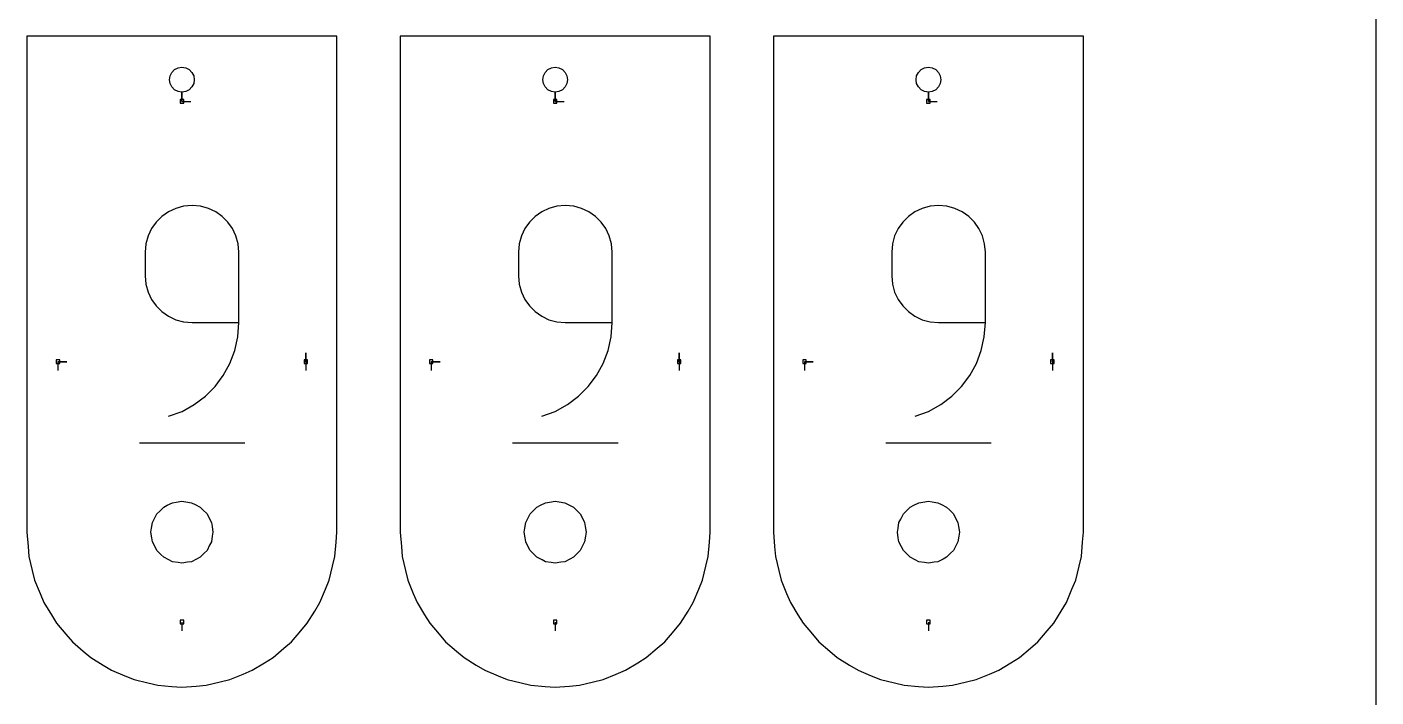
# Model space of a CAD drawing. Extents: x 0 to 800, y 0 to 1000.
# Drawn here: x 582.3 to 800, y 434.5 to 542.6 of the extents above; entities that cross this region are included whole.
import ezdxf

# ---------------------------------------------------------------- set-up
doc = ezdxf.new("R2010")
doc.units = 0
doc.header["$MEASUREMENT"] = 0
for name, color, linetype in [('annotation', 7, 'Continuous'), ('boundary', 7, 'Continuous'), ('frame', 7, 'Continuous'), ('hole', 7, 'Continuous')]:
    doc.layers.add(name, color=color, linetype=linetype)

msp = doc.modelspace()

# ---------------------------------------------------------------- linework, layer by layer
at = {"layer": 'annotation', "color": 1}
for p, q in [((607.34289, 530.550723), (607.34289, 531.979473)), ((607.34289, 530.550723), (607.34289, 531.979473)), ((607.34289, 531.979473), (607.34289, 530.550723)), ((667.561858, 530.550723), (667.561858, 531.979473)), ((667.561858, 530.550723), (667.561858, 531.979473)), ((667.561858, 531.979473), (667.561858, 530.550723)), ((727.780827, 530.550723), (727.780827, 531.979473)), ((727.780827, 530.550723), (727.780827, 531.979473)), ((727.780827, 531.979473), (727.780827, 530.550723)), ((607.34289, 530.550723), (608.77164, 530.550723)), ((667.561858, 530.550723), (668.990608, 530.550723)), ((727.780827, 530.550723), (729.209577, 530.550723)), ((608.977278, 513.766369), (607.621248, 513.644373)), ((610.336117, 513.644373), (608.977278, 513.766369)), ((608.977278, 513.766369), (608.977278, 513.766369)), ((669.196246, 513.766369), (667.840216, 513.644373)), ((670.555085, 513.644373), (669.196246, 513.766369)), ((669.196246, 513.766369), (669.196246, 513.766369)), ((729.415215, 513.766369), (728.059185, 513.644373)), ((730.774054, 513.644373), (729.415215, 513.766369)), ((729.415215, 513.766369), (729.415215, 513.766369)), ((604.112689, 511.985963), (603.201445, 511.073826)), ((605.167424, 512.732728), (604.112689, 511.985963)), ((606.34412, 513.292678), (605.167424, 512.732728)), ((607.621248, 513.644373), (606.34412, 513.292678)), ((611.614738, 513.292678), (610.336117, 513.644373)), ((612.791874, 512.732728), (611.614738, 513.292678)), ((613.846258, 511.985963), (612.791874, 512.732728)), ((614.756624, 511.073826), (613.846258, 511.985963)), ((664.331657, 511.985963), (663.420413, 511.073826)), ((665.386392, 512.732728), (664.331657, 511.985963)), ((666.563088, 513.292678), (665.386392, 512.732728)), ((667.840216, 513.644373), (666.563088, 513.292678)), ((671.833706, 513.292678), (670.555085, 513.644373)), ((673.010842, 512.732728), (671.833706, 513.292678)), ((674.065226, 511.985963), (673.010842, 512.732728)), ((674.975592, 511.073826), (674.065226, 511.985963)), ((724.550626, 511.985963), (723.639382, 511.073826)), ((725.605361, 512.732728), (724.550626, 511.985963)), ((726.782057, 513.292678), (725.605361, 512.732728)), ((728.059185, 513.644373), (726.782057, 513.292678)), ((732.052675, 513.292678), (730.774054, 513.644373)), ((733.229811, 512.732728), (732.052675, 513.292678)), ((734.284195, 511.985963), (733.229811, 512.732728)), ((735.194561, 511.073826), (734.284195, 511.985963)), ((602.455221, 510.017759), (601.895549, 508.839204)), ((603.201445, 511.073826), (602.455221, 510.017759)), ((615.501706, 510.017759), (614.756624, 511.073826)), ((616.060237, 508.839204), (615.501706, 510.017759)), ((662.674189, 510.017759), (662.114517, 508.839204)), ((663.420413, 511.073826), (662.674189, 510.017759)), ((675.720674, 510.017759), (674.975592, 511.073826)), ((676.279205, 508.839204), (675.720674, 510.017759)), ((722.893158, 510.017759), (722.333486, 508.839204)), ((723.639382, 511.073826), (722.893158, 510.017759)), ((735.939643, 510.017759), (735.194561, 511.073826)), ((736.498174, 508.839204), (735.939643, 510.017759)), ((601.543957, 507.559603), (601.421975, 506.200398)), ((601.895549, 508.839204), (601.543957, 507.559603)), ((616.410951, 507.559603), (616.060237, 508.839204)), ((616.532581, 506.200398), (616.410951, 507.559603)), ((661.762925, 507.559603), (661.640943, 506.200398)), ((662.114517, 508.839204), (661.762925, 507.559603)), ((676.629919, 507.559603), (676.279205, 508.839204)), ((676.751549, 506.200398), (676.629919, 507.559603)), ((721.981894, 507.559603), (721.859912, 506.200398)), ((722.333486, 508.839204), (721.981894, 507.559603)), ((736.848888, 507.559603), (736.498174, 508.839204)), ((736.970518, 506.200398), (736.848888, 507.559603)), ((601.421975, 506.200398), (601.421975, 502.417412)), ((616.532581, 494.853574), (616.532581, 506.200398)), ((616.532581, 506.200398), (616.532581, 506.200398)), ((661.640943, 506.200398), (661.640943, 502.417412)), ((676.751549, 494.853574), (676.751549, 506.200398)), ((676.751549, 506.200398), (676.751549, 506.200398)), ((721.859912, 506.200398), (721.859912, 502.417412)), ((736.970518, 494.853574), (736.970518, 506.200398)), ((736.970518, 506.200398), (736.970518, 506.200398)), ((601.421975, 502.417412), (601.421975, 502.417412)), ((601.421975, 502.417412), (601.543957, 501.05828)), ((601.543957, 501.05828), (601.895549, 499.778875)), ((661.640943, 502.417412), (661.640943, 502.417412)), ((661.640943, 502.417412), (661.762925, 501.05828)), ((661.762925, 501.05828), (662.114517, 499.778875)), ((721.859912, 502.417412), (721.859912, 502.417412)), ((721.859912, 502.417412), (721.981894, 501.05828)), ((721.981894, 501.05828), (722.333486, 499.778875)), ((601.895549, 499.778875), (602.455221, 498.600604)), ((602.455221, 498.600604), (603.201445, 497.544873)), ((662.114517, 499.778875), (662.674189, 498.600604)), ((662.674189, 498.600604), (663.420413, 497.544873)), ((722.333486, 499.778875), (722.893158, 498.600604)), ((722.893158, 498.600604), (723.639382, 497.544873)), ((603.201445, 497.544873), (604.112689, 496.633091)), ((604.112689, 496.633091), (605.167424, 495.886663)), ((663.420413, 497.544873), (664.331657, 496.633091)), ((664.331657, 496.633091), (665.386392, 495.886663)), ((723.639382, 497.544873), (724.550626, 496.633091)), ((724.550626, 496.633091), (725.605361, 495.886663)), ((605.167424, 495.886663), (606.34412, 495.326996)), ((606.34412, 495.326996), (607.621248, 494.975497)), ((607.621248, 494.975497), (608.977278, 494.853574)), ((608.977278, 494.853574), (616.532581, 494.853574)), ((616.365304, 492.559608), (616.532581, 494.853574)), ((665.386392, 495.886663), (666.563088, 495.326996)), ((666.563088, 495.326996), (667.840216, 494.975497)), ((667.840216, 494.975497), (669.196246, 494.853574)), ((669.196246, 494.853574), (676.751549, 494.853574)), ((676.584272, 492.559608), (676.751549, 494.853574)), ((725.605361, 495.886663), (726.782057, 495.326996)), ((726.782057, 495.326996), (728.059185, 494.975497)), ((728.059185, 494.975497), (729.415215, 494.853574)), ((729.415215, 494.853574), (736.970518, 494.853574)), ((736.803241, 492.559608), (736.970518, 494.853574)), ((615.877134, 490.354693), (616.365304, 492.559608)), ((676.096102, 490.354693), (676.584272, 492.559608)), ((736.315071, 490.354693), (736.803241, 492.559608)), ((615.088565, 488.266559), (615.877134, 490.354693)), ((627.342891, 488.550723), (627.342891, 489.979473)), ((627.342891, 488.550723), (627.342891, 489.979473)), ((627.342891, 489.979473), (627.342891, 488.550723)), ((675.307533, 488.266559), (676.096102, 490.354693)), ((687.561859, 488.550723), (687.561859, 489.979473)), ((687.561859, 488.550723), (687.561859, 489.979473)), ((687.561859, 489.979473), (687.561859, 488.550723)), ((735.526502, 488.266559), (736.315071, 490.354693)), ((747.780828, 488.550723), (747.780828, 489.979473)), ((747.780828, 488.550723), (747.780828, 489.979473)), ((747.780828, 489.979473), (747.780828, 488.550723)), ((587.342889, 488.550723), (588.771639, 488.550723)), ((587.342889, 488.550723), (588.771639, 488.550723)), ((588.771639, 488.550723), (587.342889, 488.550723)), ((587.342889, 488.550723), (587.342889, 487.121973)), ((614.020091, 486.322935), (615.088565, 488.266559)), ((627.342891, 488.550723), (627.342891, 487.121973)), ((647.561857, 488.550723), (648.990607, 488.550723)), ((647.561857, 488.550723), (648.990607, 488.550723)), ((648.990607, 488.550723), (647.561857, 488.550723)), ((647.561857, 488.550723), (647.561857, 487.121973)), ((674.239059, 486.322935), (675.307533, 488.266559)), ((687.561859, 488.550723), (687.561859, 487.121973)), ((707.780826, 488.550723), (709.209576, 488.550723)), ((707.780826, 488.550723), (709.209576, 488.550723)), ((709.209576, 488.550723), (707.780826, 488.550723)), ((707.780826, 488.550723), (707.780826, 487.121973)), ((734.458028, 486.322935), (735.526502, 488.266559)), ((747.780828, 488.550723), (747.780828, 487.121973)), ((612.692206, 484.551549), (614.020091, 486.322935)), ((672.911174, 484.551549), (674.239059, 486.322935)), ((733.130143, 484.551549), (734.458028, 486.322935)), ((611.125403, 482.980131), (612.692206, 484.551549)), ((671.344371, 482.980131), (672.911174, 484.551549)), ((731.56334, 482.980131), (733.130143, 484.551549)), ((607.35702, 480.548111), (609.340177, 481.636408)), ((609.340177, 481.636408), (611.125403, 482.980131)), ((667.575988, 480.548111), (669.559145, 481.636408)), ((669.559145, 481.636408), (671.344371, 482.980131)), ((727.794957, 480.548111), (729.778114, 481.636408)), ((729.778114, 481.636408), (731.56334, 482.980131)), ((605.196426, 479.742968), (607.35702, 480.548111)), ((605.196426, 479.742968), (605.196426, 479.742968)), ((665.415394, 479.742968), (667.575988, 480.548111)), ((665.415394, 479.742968), (665.415394, 479.742968)), ((725.634363, 479.742968), (727.794957, 480.548111)), ((725.634363, 479.742968), (725.634363, 479.742968)), ((600.477829, 475.490043), (617.489529, 475.490043)), ((660.696797, 475.490043), (677.708497, 475.490043)), ((720.915766, 475.490043), (737.927466, 475.490043)), ((607.34289, 446.550724), (607.34289, 445.121974)), ((667.561858, 446.550724), (667.561858, 445.121974)), ((727.780827, 446.550724), (727.780827, 445.121974))]:
    msp.add_line(p, q, dxfattribs=at)
at = {"layer": 'boundary', "color": 5}
for p, q in [((586.76789, 541.050722), (582.342889, 541.050722)), ((582.342889, 541.050722), (582.342889, 524.825722)), ((607.267889, 541.050722), (586.76789, 541.050722)), ((627.917891, 541.050722), (607.267889, 541.050722)), ((630.130391, 541.050723), (627.917891, 541.050722)), ((632.342891, 541.050723), (630.130391, 541.050723)), ((632.342891, 524.825722), (632.342891, 541.050723)), ((646.986858, 541.050722), (642.561857, 541.050722)), ((642.561857, 541.050722), (642.561857, 524.825722)), ((667.486857, 541.050722), (646.986858, 541.050722)), ((688.136859, 541.050722), (667.486857, 541.050722)), ((690.349359, 541.050723), (688.136859, 541.050722)), ((692.561859, 541.050723), (690.349359, 541.050723)), ((692.561859, 524.825722), (692.561859, 541.050723)), ((707.205827, 541.050722), (702.780826, 541.050722)), ((702.780826, 541.050722), (702.780826, 524.825722)), ((727.705826, 541.050722), (707.205827, 541.050722)), ((748.355828, 541.050722), (727.705826, 541.050722)), ((750.568328, 541.050723), (748.355828, 541.050722)), ((752.780828, 541.050723), (750.568328, 541.050723)), ((752.780828, 524.825722), (752.780828, 541.050723)), ((582.342889, 524.825722), (582.342889, 508.600721)), ((632.342891, 508.600721), (632.342891, 524.825722)), ((642.561857, 524.825722), (642.561857, 508.600721)), ((692.561859, 508.600721), (692.561859, 524.825722)), ((702.780826, 524.825722), (702.780826, 508.600721)), ((752.780828, 508.600721), (752.780828, 524.825722)), ((582.342889, 508.600721), (582.342889, 475.800723)), ((632.342891, 475.800723), (632.342891, 508.600721)), ((642.561857, 508.600721), (642.561857, 475.800723)), ((692.561859, 475.800723), (692.561859, 508.600721)), ((702.780826, 508.600721), (702.780826, 475.800723)), ((752.780828, 475.800723), (752.780828, 508.600721)), ((582.342889, 475.800723), (582.342889, 461.050721)), ((632.342891, 461.050721), (632.342891, 475.800723)), ((642.561857, 475.800723), (642.561857, 461.050721)), ((692.561859, 461.050721), (692.561859, 475.800723)), ((702.780826, 475.800723), (702.780826, 461.050721)), ((752.780828, 461.050721), (752.780828, 475.800723)), ((582.342889, 461.050721), (582.524486, 458.743312)), ((632.035099, 457.139859), (632.216696, 459.447268)), ((632.216696, 459.447268), (632.342891, 461.050721)), ((642.561857, 461.050721), (642.743454, 458.743312)), ((692.254067, 457.139859), (692.435664, 459.447268)), ((692.435664, 459.447268), (692.561859, 461.050721)), ((702.780826, 461.050721), (702.962423, 458.743312)), ((752.473036, 457.139859), (752.654633, 459.447268)), ((752.654633, 459.447268), (752.780828, 461.050721)), ((582.524486, 458.743312), (582.650681, 457.139859)), ((582.650681, 457.139859), (583.191001, 454.889269)), ((631.659622, 455.57589), (632.035099, 457.139859)), ((642.743454, 458.743312), (642.869649, 457.139859)), ((642.869649, 457.139859), (643.409969, 454.889269)), ((691.87859, 455.57589), (692.254067, 457.139859)), ((702.962423, 458.743312), (703.088618, 457.139859)), ((703.088618, 457.139859), (703.628938, 454.889269)), ((752.097559, 455.57589), (752.473036, 457.139859)), ((631.119303, 453.325299), (631.659622, 455.57589)), ((691.338271, 453.325299), (691.87859, 455.57589)), ((751.55724, 453.325299), (752.097559, 455.57589)), ((583.191001, 454.889269), (583.566478, 453.3253)), ((583.566478, 453.3253), (584.452215, 451.186939)), ((630.503791, 451.83932), (631.119303, 453.325299)), ((643.409969, 454.889269), (643.785446, 453.3253)), ((643.785446, 453.3253), (644.671183, 451.186939)), ((690.722759, 451.83932), (691.338271, 453.325299)), ((703.628938, 454.889269), (704.004415, 453.3253)), ((704.004415, 453.3253), (704.890152, 451.186939)), ((750.941728, 451.83932), (751.55724, 453.325299)), ((584.452215, 451.186939), (585.067727, 449.70096)), ((629.618054, 449.70096), (630.503791, 451.83932)), ((644.671183, 451.186939), (645.286695, 449.70096)), ((689.837022, 449.70096), (690.722759, 451.83932)), ((704.890152, 451.186939), (705.505664, 449.70096)), ((750.055991, 449.70096), (750.941728, 451.83932)), ((585.067727, 449.70096), (586.277073, 447.727489)), ((628.777663, 448.329565), (629.618054, 449.70096)), ((645.286695, 449.70096), (646.496041, 447.727489)), ((688.996631, 448.329565), (689.837022, 449.70096)), ((705.505664, 449.70096), (706.71501, 447.727489)), ((749.2156, 448.329565), (750.055991, 449.70096)), ((586.277073, 447.727489), (587.117466, 446.356094)), ((587.117466, 446.356094), (588.620642, 444.596101)), ((626.523738, 445.133048), (627.568319, 446.356094)), ((627.568319, 446.356094), (628.777663, 448.329565)), ((646.496041, 447.727489), (647.336434, 446.356094)), ((647.336434, 446.356094), (648.83961, 444.596101)), ((686.742706, 445.133048), (687.787287, 446.356094)), ((687.787287, 446.356094), (688.996631, 448.329565)), ((706.71501, 447.727489), (707.555403, 446.356094)), ((707.555403, 446.356094), (709.058579, 444.596101)), ((746.961675, 445.133048), (748.006256, 446.356094)), ((748.006256, 446.356094), (749.2156, 448.329565)), ((588.620642, 444.596101), (589.665221, 443.373054)), ((625.020561, 443.373055), (626.523738, 445.133048)), ((648.83961, 444.596101), (649.884189, 443.373054)), ((685.239529, 443.373055), (686.742706, 445.133048)), ((709.058579, 444.596101), (710.103158, 443.373054)), ((745.458498, 443.373055), (746.961675, 445.133048)), ((589.665221, 443.373054), (591.425213, 441.869877)), ((591.425213, 441.869877), (592.648259, 440.825296)), ((622.037521, 440.825296), (623.797515, 442.328474)), ((623.797515, 442.328474), (625.020561, 443.373055)), ((649.884189, 443.373054), (651.644181, 441.869877)), ((651.644181, 441.869877), (652.867227, 440.825296)), ((682.256489, 440.825296), (684.016483, 442.328474)), ((684.016483, 442.328474), (685.239529, 443.373055)), ((710.103158, 443.373054), (711.86315, 441.869877)), ((711.86315, 441.869877), (713.086196, 440.825296)), ((742.475458, 440.825296), (744.235452, 442.328474)), ((744.235452, 442.328474), (745.458498, 443.373055)), ((592.648259, 440.825296), (594.621732, 439.615952)), ((618.692654, 438.775561), (620.666126, 439.984905)), ((620.666126, 439.984905), (622.037521, 440.825296)), ((652.867227, 440.825296), (654.8407, 439.615952)), ((678.911622, 438.775561), (680.885094, 439.984905)), ((680.885094, 439.984905), (682.256489, 440.825296)), ((713.086196, 440.825296), (715.059669, 439.615952)), ((739.130591, 438.775561), (741.104063, 439.984905)), ((741.104063, 439.984905), (742.475458, 440.825296)), ((594.621732, 439.615952), (595.993128, 438.775561)), ((595.993128, 438.775561), (598.131487, 437.889823)), ((598.131487, 437.889823), (599.617466, 437.274311)), ((615.068316, 437.274311), (617.206675, 438.160048)), ((617.206675, 438.160048), (618.692654, 438.775561)), ((654.8407, 439.615952), (656.212096, 438.775561)), ((656.212096, 438.775561), (658.350455, 437.889823)), ((658.350455, 437.889823), (659.836434, 437.274311)), ((675.287284, 437.274311), (677.425643, 438.160048)), ((677.425643, 438.160048), (678.911622, 438.775561)), ((715.059669, 439.615952), (716.431065, 438.775561)), ((716.431065, 438.775561), (718.569424, 437.889823)), ((718.569424, 437.889823), (720.055403, 437.274311)), ((735.506253, 437.274311), (737.644612, 438.160048)), ((737.644612, 438.160048), (739.130591, 438.775561)), ((599.617466, 437.274311), (601.868058, 436.733993)), ((601.868058, 436.733993), (603.432029, 436.358518)), ((603.432029, 436.358518), (605.739438, 436.17692)), ((605.739438, 436.17692), (607.342891, 436.050724)), ((607.342891, 436.050724), (609.650299, 436.232322)), ((609.650299, 436.232322), (611.253752, 436.358518)), ((611.253752, 436.358518), (613.504345, 436.898836)), ((613.504345, 436.898836), (615.068316, 437.274311)), ((659.836434, 437.274311), (662.087026, 436.733993)), ((662.087026, 436.733993), (663.650997, 436.358518)), ((663.650997, 436.358518), (665.958406, 436.17692)), ((665.958406, 436.17692), (667.561859, 436.050724)), ((667.561859, 436.050724), (669.869267, 436.232322)), ((669.869267, 436.232322), (671.47272, 436.358518)), ((671.47272, 436.358518), (673.723313, 436.898836)), ((673.723313, 436.898836), (675.287284, 437.274311)), ((720.055403, 437.274311), (722.305995, 436.733993)), ((722.305995, 436.733993), (723.869966, 436.358518)), ((723.869966, 436.358518), (726.177375, 436.17692)), ((726.177375, 436.17692), (727.780828, 436.050724)), ((727.780828, 436.050724), (730.088236, 436.232322)), ((730.088236, 436.232322), (731.691689, 436.358518)), ((731.691689, 436.358518), (733.942282, 436.898836)), ((733.942282, 436.898836), (735.506253, 437.274311))]:
    msp.add_line(p, q, dxfattribs=at)
at = {"layer": 'frame', "color": 5}
msp.add_line((800, 0), (800, 1000), dxfattribs=at)
at = {"layer": 'hole', "color": 5}
for p, q in [((605.724856, 535.226296), (606.16732, 535.668759)), ((606.16732, 535.668759), (606.724857, 535.952838)), ((606.724857, 535.952838), (607.342891, 536.050725)), ((607.342891, 536.050725), (607.960926, 535.952838)), ((607.960926, 535.952838), (608.518462, 535.668759)), ((608.518462, 535.668759), (608.960926, 535.226296)), ((665.943824, 535.226296), (666.386288, 535.668759)), ((666.386288, 535.668759), (666.943825, 535.952838)), ((666.943825, 535.952838), (667.561859, 536.050725)), ((667.561859, 536.050725), (668.179894, 535.952838)), ((668.179894, 535.952838), (668.73743, 535.668759)), ((668.73743, 535.668759), (669.179894, 535.226296)), ((726.162793, 535.226296), (726.605257, 535.668759)), ((726.605257, 535.668759), (727.162794, 535.952838)), ((727.162794, 535.952838), (727.780828, 536.050725)), ((727.780828, 536.050725), (728.398863, 535.952838)), ((728.398863, 535.952838), (728.956399, 535.668759)), ((728.956399, 535.668759), (729.398863, 535.226296)), ((605.342891, 534.050726), (605.440778, 534.668757)), ((605.440778, 533.432692), (605.342891, 534.050726)), ((605.440778, 534.668757), (605.724856, 535.226296)), ((605.724856, 532.875153), (605.440778, 533.432692)), ((608.960926, 535.226296), (609.245003, 534.668757)), ((609.245003, 533.432692), (608.960926, 532.875152)), ((609.245003, 534.668757), (609.342891, 534.050726)), ((609.342891, 534.050726), (609.245003, 533.432692)), ((665.561859, 534.050726), (665.659746, 534.668757)), ((665.659746, 533.432692), (665.561859, 534.050726)), ((665.659746, 534.668757), (665.943824, 535.226296)), ((665.943824, 532.875153), (665.659746, 533.432692)), ((669.179894, 535.226296), (669.463971, 534.668757)), ((669.463971, 533.432692), (669.179894, 532.875152)), ((669.463971, 534.668757), (669.561859, 534.050726)), ((669.561859, 534.050726), (669.463971, 533.432692)), ((725.780828, 534.050726), (725.878715, 534.668757)), ((725.878715, 533.432692), (725.780828, 534.050726)), ((725.878715, 534.668757), (726.162793, 535.226296)), ((726.162793, 532.875153), (725.878715, 533.432692)), ((729.398863, 535.226296), (729.68294, 534.668757)), ((729.68294, 533.432692), (729.398863, 532.875152)), ((729.68294, 534.668757), (729.780828, 534.050726)), ((729.780828, 534.050726), (729.68294, 533.432692)), ((606.16732, 532.432692), (605.724856, 532.875153)), ((606.724857, 532.14861), (606.16732, 532.432692)), ((607.342891, 532.050727), (606.724857, 532.14861)), ((607.960926, 532.14861), (607.342891, 532.050727)), ((608.518462, 532.432692), (607.960926, 532.14861)), ((608.960926, 532.875152), (608.518462, 532.432692)), ((666.386288, 532.432692), (665.943824, 532.875153)), ((666.943825, 532.14861), (666.386288, 532.432692)), ((667.561859, 532.050727), (666.943825, 532.14861)), ((668.179894, 532.14861), (667.561859, 532.050727)), ((668.73743, 532.432692), (668.179894, 532.14861)), ((669.179894, 532.875152), (668.73743, 532.432692)), ((726.605257, 532.432692), (726.162793, 532.875153)), ((727.162794, 532.14861), (726.605257, 532.432692)), ((727.780828, 532.050727), (727.162794, 532.14861)), ((728.398863, 532.14861), (727.780828, 532.050727)), ((728.956399, 532.432692), (728.398863, 532.14861)), ((729.398863, 532.875152), (728.956399, 532.432692)), ((607.62864, 530.836473), (607.05714, 530.836473)), ((607.05714, 530.836473), (607.05714, 530.264973)), ((607.05714, 530.264973), (607.62864, 530.264973)), ((607.62864, 530.264973), (607.62864, 530.836473)), ((667.847608, 530.836473), (667.276108, 530.836473)), ((667.276108, 530.836473), (667.276108, 530.264973)), ((667.276108, 530.264973), (667.847608, 530.264973)), ((667.847608, 530.264973), (667.847608, 530.836473)), ((728.066577, 530.836473), (727.495077, 530.836473)), ((727.495077, 530.836473), (727.495077, 530.264973)), ((727.495077, 530.264973), (728.066577, 530.264973)), ((728.066577, 530.264973), (728.066577, 530.836473)), ((587.628639, 488.836473), (587.057139, 488.836473)), ((587.057139, 488.836473), (587.057139, 488.264973)), ((587.057139, 488.264973), (587.628639, 488.264973)), ((587.628639, 488.264973), (587.628639, 488.836473)), ((627.628641, 488.836473), (627.057141, 488.836473)), ((627.057141, 488.836473), (627.057141, 488.264973)), ((627.057141, 488.264973), (627.628641, 488.264973)), ((627.628641, 488.264973), (627.628641, 488.836473)), ((647.847607, 488.836473), (647.276107, 488.836473)), ((647.276107, 488.836473), (647.276107, 488.264973)), ((647.276107, 488.264973), (647.847607, 488.264973)), ((647.847607, 488.264973), (647.847607, 488.836473)), ((687.847609, 488.836473), (687.276109, 488.836473)), ((687.276109, 488.836473), (687.276109, 488.264973)), ((687.276109, 488.264973), (687.847609, 488.264973)), ((687.847609, 488.264973), (687.847609, 488.836473)), ((708.066576, 488.836473), (707.495076, 488.836473)), ((707.495076, 488.836473), (707.495076, 488.264973)), ((707.495076, 488.264973), (708.066576, 488.264973)), ((708.066576, 488.264973), (708.066576, 488.836473)), ((748.066578, 488.836473), (747.495078, 488.836473)), ((747.495078, 488.836473), (747.495078, 488.264973)), ((747.495078, 488.264973), (748.066578, 488.264973)), ((748.066578, 488.264973), (748.066578, 488.836473)), ((604.97544, 465.386989), (605.797806, 465.806006)), ((605.797806, 465.806006), (606.431291, 465.906339)), ((606.431291, 465.906339), (607.342891, 466.050722)), ((607.342891, 466.050722), (607.976376, 465.950388)), ((607.976376, 465.950388), (608.887977, 465.806006)), ((608.887977, 465.806006), (609.459451, 465.514825)), ((665.194408, 465.386989), (666.016774, 465.806006)), ((666.016774, 465.806006), (666.650259, 465.906339)), ((666.650259, 465.906339), (667.561859, 466.050722)), ((667.561859, 466.050722), (668.195344, 465.950388)), ((668.195344, 465.950388), (669.106945, 465.806006)), ((669.106945, 465.806006), (669.678419, 465.514825)), ((725.413377, 465.386989), (726.235743, 465.806006)), ((726.235743, 465.806006), (726.869228, 465.906339)), ((726.869228, 465.906339), (727.780828, 466.050722)), ((727.780828, 466.050722), (728.414313, 465.950388)), ((728.414313, 465.950388), (729.325914, 465.806006)), ((729.325914, 465.806006), (729.897388, 465.514825)), ((602.87879, 463.167283), (603.297807, 463.989648)), ((603.297807, 463.989648), (603.751331, 464.443174)), ((603.751331, 464.443174), (604.403965, 465.095808)), ((604.403965, 465.095808), (604.97544, 465.386989)), ((609.459451, 465.514825), (610.281817, 465.095808)), ((610.281817, 465.095808), (610.735342, 464.642282)), ((610.735342, 464.642282), (611.387977, 463.989648)), ((611.387977, 463.989648), (611.679158, 463.418174)), ((663.097758, 463.167283), (663.516775, 463.989648)), ((663.516775, 463.989648), (663.970299, 464.443174)), ((663.970299, 464.443174), (664.622933, 465.095808)), ((664.622933, 465.095808), (665.194408, 465.386989)), ((669.678419, 465.514825), (670.500785, 465.095808)), ((670.500785, 465.095808), (670.95431, 464.642282)), ((670.95431, 464.642282), (671.606945, 463.989648)), ((671.606945, 463.989648), (671.898126, 463.418174)), ((723.316727, 463.167283), (723.735744, 463.989648)), ((723.735744, 463.989648), (724.189268, 464.443174)), ((724.189268, 464.443174), (724.841902, 465.095808)), ((724.841902, 465.095808), (725.413377, 465.386989)), ((729.897388, 465.514825), (730.719754, 465.095808)), ((730.719754, 465.095808), (731.173279, 464.642282)), ((731.173279, 464.642282), (731.825914, 463.989648)), ((731.825914, 463.989648), (732.117095, 463.418174)), ((602.342891, 461.050721), (602.443225, 461.684207)), ((602.443225, 461.684207), (602.587608, 462.595809)), ((602.587608, 462.595809), (602.87879, 463.167283)), ((611.679158, 463.418174), (612.098174, 462.595809)), ((612.098174, 462.595809), (612.198508, 461.962323)), ((612.198508, 461.962323), (612.34289, 461.050721)), ((662.561859, 461.050721), (662.662193, 461.684207)), ((662.662193, 461.684207), (662.806576, 462.595809)), ((662.806576, 462.595809), (663.097758, 463.167283)), ((671.898126, 463.418174), (672.317142, 462.595809)), ((672.317142, 462.595809), (672.417476, 461.962323)), ((672.417476, 461.962323), (672.561858, 461.050721)), ((722.780828, 461.050721), (722.881162, 461.684207)), ((722.881162, 461.684207), (723.025545, 462.595809)), ((723.025545, 462.595809), (723.316727, 463.167283)), ((732.117095, 463.418174), (732.536111, 462.595809)), ((732.536111, 462.595809), (732.636445, 461.962323)), ((732.636445, 461.962323), (732.780827, 461.050721)), ((602.487274, 460.139121), (602.342891, 461.050721)), ((602.587608, 459.505636), (602.487274, 460.139121)), ((603.006625, 458.68327), (602.587608, 459.505636)), ((612.098174, 459.505636), (611.806993, 458.934162)), ((612.242557, 460.417237), (612.098174, 459.505636)), ((612.34289, 461.050721), (612.242557, 460.417237)), ((662.706242, 460.139121), (662.561859, 461.050721)), ((662.806576, 459.505636), (662.706242, 460.139121)), ((663.225593, 458.68327), (662.806576, 459.505636)), ((672.317142, 459.505636), (672.025961, 458.934162)), ((672.461525, 460.417237), (672.317142, 459.505636)), ((672.561858, 461.050721), (672.461525, 460.417237)), ((722.925211, 460.139121), (722.780828, 461.050721)), ((723.025545, 459.505636), (722.925211, 460.139121)), ((723.444562, 458.68327), (723.025545, 459.505636)), ((732.536111, 459.505636), (732.24493, 458.934162)), ((732.680494, 460.417237), (732.536111, 459.505636)), ((732.780827, 461.050721), (732.680494, 460.417237)), ((603.297807, 458.111796), (603.006625, 458.68327)), ((603.95044, 457.459162), (603.297807, 458.111796)), ((604.403965, 457.005637), (603.95044, 457.459162)), ((610.934451, 457.658271), (610.281817, 457.005637)), ((611.387977, 458.111796), (610.934451, 457.658271)), ((611.806993, 458.934162), (611.387977, 458.111796)), ((663.516775, 458.111796), (663.225593, 458.68327)), ((664.169408, 457.459162), (663.516775, 458.111796)), ((664.622933, 457.005637), (664.169408, 457.459162)), ((671.153419, 457.658271), (670.500785, 457.005637)), ((671.606945, 458.111796), (671.153419, 457.658271)), ((672.025961, 458.934162), (671.606945, 458.111796)), ((723.735744, 458.111796), (723.444562, 458.68327)), ((724.388377, 457.459162), (723.735744, 458.111796)), ((724.841902, 457.005637), (724.388377, 457.459162)), ((731.372388, 457.658271), (730.719754, 457.005637)), ((731.825914, 458.111796), (731.372388, 457.658271)), ((732.24493, 458.934162), (731.825914, 458.111796)), ((605.226331, 456.586621), (604.403965, 457.005637)), ((605.797806, 456.29544), (605.226331, 456.586621)), ((606.709406, 456.151057), (605.797806, 456.29544)), ((607.342891, 456.050724), (606.709406, 456.151057)), ((608.254492, 456.195106), (607.342891, 456.050724)), ((608.887977, 456.29544), (608.254492, 456.195106)), ((609.710343, 456.714456), (608.887977, 456.29544)), ((610.281817, 457.005637), (609.710343, 456.714456)), ((665.445299, 456.586621), (664.622933, 457.005637)), ((666.016774, 456.29544), (665.445299, 456.586621)), ((666.928374, 456.151057), (666.016774, 456.29544)), ((667.561859, 456.050724), (666.928374, 456.151057)), ((668.47346, 456.195106), (667.561859, 456.050724)), ((669.106945, 456.29544), (668.47346, 456.195106)), ((669.929311, 456.714456), (669.106945, 456.29544)), ((670.500785, 457.005637), (669.929311, 456.714456)), ((725.664268, 456.586621), (724.841902, 457.005637)), ((726.235743, 456.29544), (725.664268, 456.586621)), ((727.147343, 456.151057), (726.235743, 456.29544)), ((727.780828, 456.050724), (727.147343, 456.151057)), ((728.692429, 456.195106), (727.780828, 456.050724)), ((729.325914, 456.29544), (728.692429, 456.195106)), ((730.14828, 456.714456), (729.325914, 456.29544)), ((730.719754, 457.005637), (730.14828, 456.714456)), ((607.62864, 446.836474), (607.05714, 446.836474)), ((607.05714, 446.836474), (607.05714, 446.264974)), ((607.05714, 446.264974), (607.62864, 446.264974)), ((607.62864, 446.264974), (607.62864, 446.836474)), ((667.847608, 446.836474), (667.276108, 446.836474)), ((667.276108, 446.836474), (667.276108, 446.264974)), ((667.276108, 446.264974), (667.847608, 446.264974)), ((667.847608, 446.264974), (667.847608, 446.836474)), ((728.066577, 446.836474), (727.495077, 446.836474)), ((727.495077, 446.836474), (727.495077, 446.264974)), ((727.495077, 446.264974), (728.066577, 446.264974)), ((728.066577, 446.264974), (728.066577, 446.836474))]:
    msp.add_line(p, q, dxfattribs=at)

doc.saveas('drawing.dxf')
